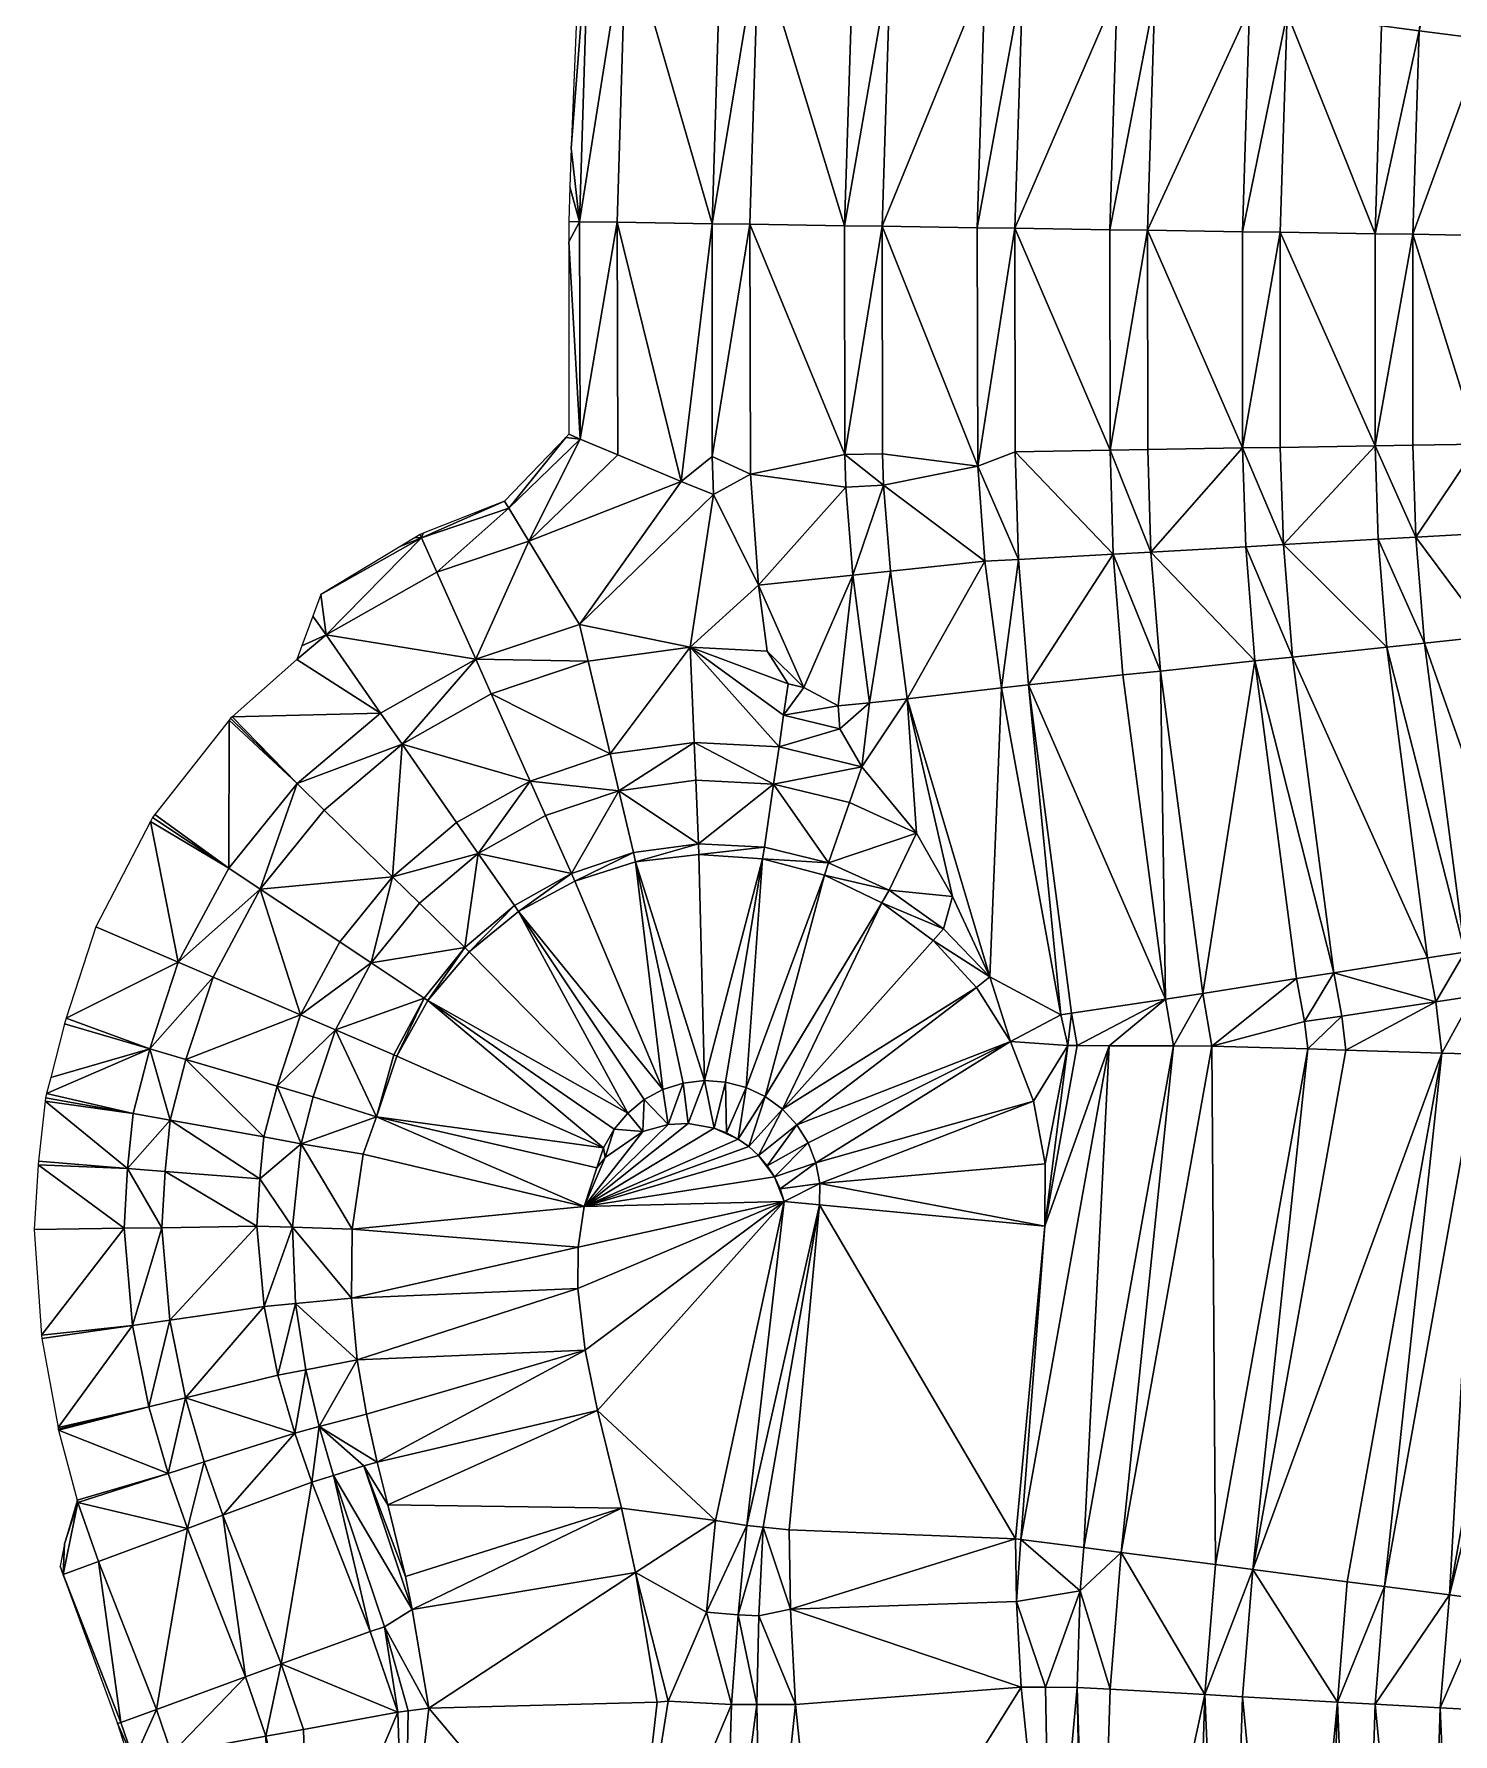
# Model space of a CAD drawing. Extents: x 4610 to 5639, y 3583 to 4765.
# Drawn here: x 4610 to 4798.1, y 4007.5 to 4233 of the extents above; entities that cross this region are included whole.
import ezdxf

# ---------------------------------------------------------------- set-up
doc = ezdxf.new("R2010")
doc.units = 0
doc.layers.add('TRAINING MODELS_UNDERGROUND METALS_SURFACE TOPO', color=7, linetype='Continuous', lineweight=25)

msp = doc.modelspace()

# ---------------------------------------------------------------- meshes
at = {"layer": 'TRAINING MODELS_UNDERGROUND METALS_SURFACE TOPO', "color": 4, "true_color": 0x00ffff, "transparency": 33554687}
mesh = msp.add_polyface(dxfattribs=at)
corners = [(4680.87, 4208.13, 436.68), (4680.87, 4205.46, 436.69), (4682.28, 4208.11, 435), (4681.02, 4212.75, 436.68), (4680.89, 4179.93, 436.79), (4682.39, 4179.3, 435), (4681.19, 4217.89, 436.67), (4683.52, 4247.93, 435), (4682.43, 4248.07, 436.31), (4687.28, 4208.04, 435), (4688.51, 4247.27, 435), (4687.39, 4177.19, 435), (4682.9, 4250.07, 436.31), (4683.83, 4254.21, 436.36), (4695.8, 4173.66, 425), (4699.87, 4207.86, 420), (4701.05, 4245.62, 420), (4699.89, 4176.98, 420), (4704.87, 4207.79, 420), (4706.03, 4244.97, 420), (4704.97, 4174.64, 420), (4717.48, 4177.26, 405), (4717.45, 4207.59, 405), (4718.57, 4243.32, 405), (4722.45, 4207.52, 405), (4723.55, 4242.66, 405), (4722.48, 4177.34, 405), (4732.65, 4303.4, 405), (4735.12, 4175.72, 390), (4736.09, 4241.01, 390), (4735.04, 4207.33, 390), (4737.44, 4301.94, 405), (4740.03, 4207.25, 390), (4741.07, 4240.36, 390), (4740.06, 4177.62, 390), (4749.5, 4298.24, 390), (4752.65, 4177.83, 375), (4753.61, 4238.71, 375), (4752.62, 4207.06, 375)]
mesh.append_faces([[corners[k] for k in face] for face in [(0, 1, 2, 0), (0, 2, 3, 0), (1, 4, 5, 1), (1, 5, 2, 1), (3, 2, 6, 3), (6, 2, 7, 6), (6, 7, 8, 6), (2, 5, 9, 2), (2, 10, 7, 2), (2, 9, 10, 2), (5, 11, 9, 5), (8, 7, 12, 8), (12, 7, 13, 12), (9, 11, 14, 9), (9, 15, 10, 9), (9, 14, 15, 9), (10, 15, 16, 10), (14, 17, 15, 14), (15, 17, 18, 15), (15, 19, 16, 15), (15, 18, 19, 15), (17, 20, 18, 17), (18, 20, 21, 18), (18, 22, 19, 18), (18, 21, 22, 18), (19, 22, 23, 19), (22, 21, 24, 22), (22, 25, 23, 22), (22, 24, 25, 22), (21, 26, 24, 21), (23, 25, 27, 23), (24, 26, 28, 24), (24, 29, 25, 24), (24, 28, 30, 24), (24, 30, 29, 24), (25, 29, 31, 25), (30, 28, 32, 30), (30, 33, 29, 30), (30, 32, 33, 30), (28, 34, 32, 28), (29, 33, 35, 29), (32, 34, 36, 32), (32, 37, 33, 32), (32, 36, 38, 32)]], dxfattribs={"color": 4})
mesh = msp.add_polyface(dxfattribs=at)
corners = [(4740.03, 4207.25, 390), (4752.62, 4207.06, 375), (4753.61, 4238.71, 375), (4741.07, 4240.36, 390), (4754.3, 4296.78, 390), (4752.65, 4177.83, 375), (4757.62, 4206.98, 375), (4758.6, 4238.05, 375), (4757.65, 4177.91, 375), (4766.36, 4293.09, 375), (4770.23, 4178.11, 360), (4771.14, 4236.4, 360), (4770.2, 4206.79, 360), (4771.15, 4291.62, 375), (4775.2, 4206.72, 360), (4776.12, 4235.75, 360), (4775.23, 4178.19, 360), (4783.21, 4287.93, 360), (4787.81, 4178.4, 345), (4787.79, 4206.52, 345), (4788.66, 4234.1, 345), (4800.07, 4282.77, 345), (4792.79, 4206.45, 345), (4793.64, 4233.44, 345), (4792.81, 4178.48, 345), (4801.47, 4178.62, 330), (4802.27, 4232.31, 330), (4801.45, 4206.31, 330), (4804.86, 4281.3, 345), (4806.44, 4206.24, 330), (4807.25, 4231.65, 330), (4806.47, 4178.71, 330), (4813.16, 4278.76, 330), (4815.1, 4206.1, 315), (4815.88, 4230.51, 315), (4815.13, 4178.85, 315), (4817.95, 4277.3, 330)]
mesh.append_faces([[corners[k] for k in face] for face in [(0, 1, 2, 0), (3, 2, 4, 3), (1, 5, 6, 1), (1, 7, 2, 1), (1, 6, 7, 1), (5, 8, 6, 5), (2, 7, 9, 2), (6, 8, 10, 6), (6, 11, 7, 6), (6, 10, 12, 6), (6, 12, 11, 6), (7, 11, 13, 7), (12, 10, 14, 12), (12, 15, 11, 12), (12, 14, 15, 12), (10, 16, 14, 10), (11, 15, 17, 11), (14, 16, 18, 14), (14, 19, 15, 14), (14, 18, 19, 14), (15, 19, 20, 15), (15, 20, 21, 15), (19, 18, 22, 19), (19, 23, 20, 19), (19, 22, 23, 19), (18, 24, 22, 18), (20, 23, 21, 20), (22, 24, 25, 22), (22, 26, 23, 22), (22, 25, 27, 22), (22, 27, 26, 22), (23, 28, 21, 23), (23, 26, 28, 23), (27, 25, 29, 27), (27, 30, 26, 27), (27, 29, 30, 27), (25, 31, 29, 25), (26, 32, 28, 26), (26, 30, 32, 26), (29, 31, 33, 29), (29, 34, 30, 29), (29, 33, 34, 29), (31, 35, 33, 31), (30, 36, 32, 30), (30, 34, 36, 30)]], dxfattribs={"color": 4})
mesh = msp.add_polyface(dxfattribs=at)
corners = [(4668.55, 4150.08, 420), (4683.47, 4149.84, 420), (4682.32, 4154.72, 420), (4668.88, 4124.33, 405), (4681.22, 4121.66, 395), (4677.79, 4129.36, 405), (4670.59, 4145.49, 420), (4675.74, 4133.94, 405), (4686.37, 4137.53, 405), (4672.35, 4171.05, 436.28), (4672.92, 4170.11, 435), (4680.49, 4179.51, 436.76), (4675.59, 4165.74, 435), (4682.39, 4179.3, 435), (4673.69, 4117.41, 395), (4674.22, 4116.64, 393.39), (4681.67, 4120.66, 393.11), (4695.8, 4173.66, 425), (4687.39, 4177.19, 435), (4687.52, 4132.64, 405), (4680.89, 4179.93, 436.79), (4689.45, 4124.44, 395), (4689.74, 4123.21, 392.82), (4696.96, 4151.7, 420), (4700.05, 4171.94, 420), (4697.5, 4139.07, 405), (4698.08, 4125.63, 395), (4697.72, 4134.05, 405), (4698.14, 4124.21, 392.54), (4699.89, 4176.98, 420), (4708.76, 4138.49, 405), (4706.04, 4159.91, 420), (4707.18, 4151.18, 420), (4709.98, 4146.83, 415), (4709.37, 4142.66, 410), (4708.03, 4133.52, 405), (4706.81, 4125.18, 395), (4706.58, 4123.61, 392.26), (4704.97, 4174.64, 420)]
mesh.append_faces([[corners[k] for k in face] for face in [(0, 1, 2, 0), (3, 4, 5, 3), (6, 7, 8, 6), (6, 8, 1, 6), (9, 10, 11, 9), (10, 12, 13, 10), (10, 13, 11, 10), (14, 15, 4, 14), (15, 16, 4, 15), (12, 2, 17, 12), (12, 18, 13, 12), (12, 17, 18, 12), (7, 5, 19, 7), (7, 19, 8, 7), (5, 4, 19, 5), (11, 13, 20, 11), (4, 16, 21, 4), (4, 21, 19, 4), (16, 22, 21, 16), (2, 1, 23, 2), (2, 24, 17, 2), (2, 23, 24, 2), (1, 8, 23, 1), (8, 19, 25, 8), (8, 25, 23, 8), (19, 21, 26, 19), (19, 27, 25, 19), (19, 26, 27, 19), (21, 22, 26, 21), (22, 28, 26, 22), (17, 24, 29, 17), (23, 25, 30, 23), (23, 31, 24, 23), (23, 32, 31, 23), (23, 33, 32, 23), (23, 30, 34, 23), (23, 34, 33, 23), (25, 27, 35, 25), (25, 35, 30, 25), (27, 26, 35, 27), (26, 28, 36, 26), (26, 36, 35, 26), (28, 37, 36, 28), (29, 24, 38, 29), (24, 31, 38, 24)]], dxfattribs={"color": 4})
mesh = msp.add_polyface(dxfattribs=at)
corners = [(4704.97, 4174.64, 420), (4706.04, 4159.91, 420), (4717.61, 4172.91, 405), (4717.48, 4177.26, 405), (4707.18, 4151.18, 420), (4712.04, 4146.33, 415), (4718.56, 4161.23, 405), (4709.98, 4146.83, 415), (4709.37, 4142.66, 410), (4716.59, 4143.91, 410), (4716.8, 4140.85, 410), (4720.76, 4144.32, 405), (4719.74, 4135.81, 405), (4722.61, 4173.19, 405), (4722.48, 4177.34, 405), (4723.53, 4161.76, 405), (4725.74, 4144.82, 405), (4735.12, 4175.72, 390), (4736.05, 4163.08, 390), (4738.24, 4146.3, 390), (4740.51, 4163.33, 390), (4740.06, 4177.62, 390), (4741.85, 4146.68, 390), (4753.08, 4164.03, 375), (4752.65, 4177.83, 375), (4754.37, 4148.01, 375), (4758.07, 4164.31, 375), (4757.65, 4177.91, 375), (4759.35, 4148.53, 375), (4770.23, 4178.11, 360), (4771.87, 4149.86, 360), (4770.65, 4165.02, 360), (4775.64, 4165.3, 360), (4775.23, 4178.19, 360), (4776.84, 4150.38, 360), (4787.81, 4178.4, 345)]
mesh.append_faces([[corners[k] for k in face] for face in [(0, 1, 2, 0), (0, 2, 3, 0), (1, 4, 5, 1), (1, 5, 6, 1), (1, 6, 2, 1), (4, 7, 5, 4), (8, 5, 7, 8), (8, 9, 5, 8), (8, 10, 9, 8), (5, 9, 6, 5), (9, 10, 11, 9), (9, 11, 6, 9), (10, 12, 11, 10), (3, 2, 13, 3), (3, 13, 14, 3), (2, 6, 13, 2), (6, 11, 15, 6), (6, 15, 13, 6), (11, 16, 15, 11), (14, 13, 17, 14), (13, 15, 18, 13), (13, 18, 17, 13), (15, 16, 18, 15), (16, 19, 18, 16), (17, 18, 20, 17), (17, 20, 21, 17), (18, 19, 20, 18), (19, 22, 20, 19), (21, 20, 23, 21), (21, 23, 24, 21), (20, 22, 23, 20), (22, 25, 23, 22), (24, 23, 26, 24), (24, 26, 27, 24), (23, 25, 28, 23), (23, 28, 26, 23), (27, 26, 29, 27), (26, 28, 30, 26), (26, 31, 29, 26), (26, 30, 31, 26), (29, 31, 32, 29), (29, 32, 33, 29), (31, 30, 34, 31), (31, 34, 32, 31), (33, 32, 35, 33)]], dxfattribs={"color": 4})
mesh = msp.add_polyface(dxfattribs=at)
corners = [(4775.64, 4165.3, 360), (4776.84, 4150.38, 360), (4789.36, 4151.71, 345), (4788.21, 4166, 345), (4787.81, 4178.4, 345), (4793.2, 4166.28, 345), (4792.81, 4178.48, 345), (4794.34, 4152.23, 345), (4801.47, 4178.62, 330), (4802.95, 4153.14, 330), (4801.85, 4166.77, 330), (4806.85, 4167.05, 330), (4806.47, 4178.71, 330), (4807.92, 4153.67, 330), (4815.5, 4167.54, 315), (4815.13, 4178.85, 315), (4816.54, 4154.58, 315), (4820.49, 4167.82, 315), (4820.13, 4178.93, 315), (4821.51, 4155.11, 315), (4826.7, 4115.52, 315), (4829.14, 4168.31, 300), (4828.79, 4179.08, 300), (4830.13, 4156.02, 300), (4834.13, 4168.59, 300), (4833.79, 4179.16, 300), (4835.1, 4156.54, 300), (4840.2, 4117.65, 300), (4842.78, 4169.08, 285), (4842.45, 4179.31, 285), (4843.72, 4157.46, 285), (4847.77, 4169.36, 285), (4847.45, 4179.39, 285), (4848.69, 4157.98, 285), (4853.69, 4119.78, 285), (4856.1, 4179.54, 270)]
mesh.append_faces([[corners[k] for k in face] for face in [(0, 1, 2, 0), (0, 3, 4, 0), (0, 2, 3, 0), (4, 3, 5, 4), (4, 5, 6, 4), (3, 2, 7, 3), (3, 7, 5, 3), (6, 5, 8, 6), (5, 7, 9, 5), (5, 10, 8, 5), (5, 9, 10, 5), (8, 10, 11, 8), (8, 11, 12, 8), (10, 9, 13, 10), (10, 13, 11, 10), (12, 11, 14, 12), (12, 14, 15, 12), (11, 13, 16, 11), (11, 16, 14, 11), (15, 14, 17, 15), (15, 17, 18, 15), (14, 16, 19, 14), (14, 19, 17, 14), (16, 20, 19, 16), (18, 17, 21, 18), (18, 21, 22, 18), (17, 19, 23, 17), (17, 23, 21, 17), (19, 20, 23, 19), (22, 21, 24, 22), (22, 24, 25, 22), (21, 23, 26, 21), (21, 26, 24, 21), (23, 27, 26, 23), (25, 24, 28, 25), (25, 28, 29, 25), (24, 26, 30, 24), (24, 30, 28, 24), (26, 27, 30, 26), (29, 28, 31, 29), (29, 31, 32, 29), (28, 30, 33, 28), (28, 33, 31, 28), (30, 34, 33, 30), (32, 31, 35, 32)]], dxfattribs={"color": 4})
mesh = msp.add_polyface(dxfattribs=at)
corners = [(4625.4, 4128.58, 434.4), (4635.78, 4122.37, 420), (4625.67, 4129.09, 434.41), (4629.1, 4109.9, 420), (4625.99, 4129.5, 434.42), (4635.83, 4142.02, 434.69), (4644.87, 4133.6, 420), (4639.97, 4119.6, 420), (4636.02, 4142.26, 434.69), (4636.23, 4142.45, 434.7), (4655.92, 4142.95, 420), (4644.82, 4150.04, 435), (4648.46, 4130.09, 420), (4657.5, 4121.25, 405), (4650.5, 4112.6, 405), (4648.7, 4153.32, 435), (4645.5, 4151.89, 435), (4658.79, 4138.83, 420), (4646.96, 4155.82, 435), (4648.02, 4158.68, 435), (4661.35, 4166.21, 435), (4658.61, 4165.07, 435.43), (4668.55, 4150.08, 420), (4663.4, 4161.62, 435), (4666.01, 4128.45, 405), (4661.09, 4117.73, 405), (4668.88, 4124.33, 405), (4660.53, 4166.26, 435.54), (4675.74, 4133.94, 405), (4670.59, 4145.49, 420), (4661.15, 4166.65, 435.58), (4661.55, 4166.81, 435.61), (4672.35, 4171.05, 436.28), (4672.92, 4170.11, 435), (4675.59, 4165.74, 435), (4683.47, 4149.84, 420), (4682.32, 4154.72, 420), (4673.69, 4117.41, 395), (4681.22, 4121.66, 395), (4677.79, 4129.36, 405)]
mesh.append_faces([[corners[k] for k in face] for face in [(0, 1, 2, 0), (0, 3, 1, 0), (2, 1, 4, 2), (4, 1, 5, 4), (1, 6, 5, 1), (1, 7, 6, 1), (5, 6, 8, 5), (8, 6, 9, 8), (9, 10, 11, 9), (9, 6, 10, 9), (7, 12, 6, 7), (7, 13, 12, 7), (7, 14, 13, 7), (11, 15, 16, 11), (11, 10, 15, 11), (6, 12, 17, 6), (6, 17, 10, 6), (16, 15, 18, 16), (18, 15, 19, 18), (19, 15, 20, 19), (19, 20, 21, 19), (12, 13, 17, 12), (15, 10, 22, 15), (15, 23, 20, 15), (15, 22, 23, 15), (10, 17, 22, 10), (13, 24, 17, 13), (13, 25, 26, 13), (13, 26, 24, 13), (21, 20, 27, 21), (17, 24, 28, 17), (17, 29, 22, 17), (17, 28, 29, 17), (27, 20, 30, 27), (30, 20, 31, 30), (20, 32, 31, 20), (20, 23, 33, 20), (20, 33, 32, 20), (23, 22, 34, 23), (23, 34, 33, 23), (24, 26, 28, 24), (22, 29, 35, 22), (22, 36, 34, 22), (26, 37, 38, 26), (26, 39, 28, 26)]], dxfattribs={"color": 4})
mesh = msp.add_polyface(dxfattribs=at)
corners = [(4776.84, 4150.38, 360), (4782.33, 4108.52, 360), (4794.76, 4110.48, 345), (4789.36, 4151.71, 345), (4778.44, 4102.03, 360), (4783.39, 4102.77, 360), (4795.84, 4104.65, 345), (4783.92, 4098.25, 360), (4799.7, 4111.26, 345), (4794.34, 4152.23, 345), (4808.26, 4112.61, 330), (4802.95, 4153.14, 330), (4796.63, 4097.86, 345), (4800.79, 4105.39, 345), (4809.36, 4106.68, 330), (4810.49, 4096.96, 330), (4813.2, 4113.39, 330), (4807.92, 4153.67, 330), (4816.54, 4154.58, 315), (4814.3, 4107.43, 330), (4822.87, 4108.72, 315), (4821.76, 4114.74, 315), (4815.59, 4096.39, 330), (4826.7, 4115.52, 315), (4824.4, 4095.52, 315), (4827.82, 4109.46, 315), (4835.26, 4116.87, 300), (4830.13, 4156.02, 300), (4829.38, 4096.05, 315), (4838.03, 4096.69, 300), (4836.39, 4110.75, 300), (4840.2, 4117.65, 300), (4841.33, 4111.5, 300), (4848.75, 4119, 285), (4843.72, 4157.46, 285), (4843.02, 4097.06, 300), (4851.66, 4097.7, 285), (4849.9, 4112.79, 285), (4853.69, 4119.78, 285)]
mesh.append_faces([[corners[k] for k in face] for face in [(0, 1, 2, 0), (0, 2, 3, 0), (4, 5, 1, 4), (1, 5, 6, 1), (1, 6, 2, 1), (5, 7, 6, 5), (3, 8, 9, 3), (3, 2, 8, 3), (9, 8, 10, 9), (9, 10, 11, 9), (2, 6, 8, 2), (6, 12, 13, 6), (6, 13, 8, 6), (8, 13, 10, 8), (13, 14, 10, 13), (13, 15, 14, 13), (11, 16, 17, 11), (11, 10, 16, 11), (17, 16, 18, 17), (10, 14, 16, 10), (14, 15, 19, 14), (14, 19, 16, 14), (16, 19, 20, 16), (16, 21, 18, 16), (16, 20, 21, 16), (19, 22, 20, 19), (18, 21, 23, 18), (21, 20, 23, 21), (20, 24, 25, 20), (20, 25, 23, 20), (23, 25, 26, 23), (23, 26, 27, 23), (25, 28, 29, 25), (25, 30, 26, 25), (25, 29, 30, 25), (27, 26, 31, 27), (26, 30, 31, 26), (30, 29, 32, 30), (30, 32, 31, 30), (31, 32, 33, 31), (31, 33, 34, 31), (32, 35, 36, 32), (32, 37, 33, 32), (32, 36, 37, 32), (34, 33, 38, 34)]], dxfattribs={"color": 4})
mesh = msp.add_polyface(dxfattribs=at)
corners = [(4706.58, 4123.61, 392.26), (4715.34, 4123.1, 395), (4706.81, 4125.18, 395), (4714.77, 4121.45, 391.98), (4708.03, 4133.52, 405), (4706.94, 4092.08, 391.69), (4722.4, 4117.79, 391.69), (4719.74, 4135.81, 405), (4708.76, 4138.49, 405), (4718.1, 4131.07, 405), (4716.8, 4140.85, 410), (4709.37, 4142.66, 410), (4709.21, 4090.4, 391.41), (4729.21, 4112.77, 391.41), (4723.35, 4119.45, 395), (4726.98, 4127.02, 405), (4725.74, 4144.82, 405), (4720.76, 4144.32, 405), (4730.56, 4114.34, 395), (4731.77, 4118.63, 400), (4736.71, 4107.95, 395), (4738.24, 4146.3, 390), (4734.96, 4106.56, 391.13), (4739.44, 4099.38, 390.85), (4746.14, 4102.94, 390), (4741.85, 4146.68, 390), (4747.56, 4103.15, 390), (4760.01, 4105.03, 375), (4754.37, 4148.01, 375), (4748.29, 4098.86, 390), (4759.35, 4148.53, 375), (4764.95, 4105.78, 375), (4771.87, 4149.86, 360), (4761.07, 4098.81, 375), (4766.15, 4098.79, 375), (4777.39, 4107.74, 360), (4782.33, 4108.52, 360), (4776.84, 4150.38, 360), (4778.44, 4102.03, 360)]
mesh.append_faces([[corners[k] for k in face] for face in [(0, 1, 2, 0), (0, 3, 1, 0), (2, 1, 4, 2), (5, 6, 3, 5), (4, 7, 8, 4), (4, 1, 9, 4), (4, 9, 7, 4), (8, 10, 11, 8), (8, 7, 10, 8), (12, 13, 6, 12), (3, 14, 1, 3), (3, 6, 14, 3), (1, 15, 9, 1), (1, 14, 15, 1), (9, 15, 7, 9), (7, 16, 17, 7), (7, 15, 16, 7), (6, 18, 14, 6), (6, 13, 18, 6), (14, 19, 15, 14), (14, 18, 19, 14), (16, 15, 19, 16), (16, 19, 20, 16), (16, 20, 21, 16), (13, 20, 18, 13), (13, 22, 20, 13), (18, 20, 19, 18), (22, 23, 20, 22), (20, 24, 21, 20), (20, 23, 24, 20), (21, 24, 25, 21), (25, 24, 26, 25), (25, 26, 27, 25), (25, 27, 28, 25), (26, 29, 27, 26), (28, 27, 30, 28), (30, 27, 31, 30), (30, 31, 32, 30), (27, 33, 31, 27), (31, 34, 35, 31), (31, 35, 32, 31), (32, 36, 37, 32), (32, 35, 36, 32), (35, 38, 36, 35)]], dxfattribs={"color": 4})
mesh = msp.add_polyface(dxfattribs=at)
corners = [(4610.56, 4083.51, 434.09), (4622.35, 4082.57, 420), (4611.44, 4091.46, 434.02), (4623.11, 4089.85, 420), (4611.5, 4091.93, 434.02), (4611.64, 4092.5, 434.01), (4625.32, 4098.43, 420), (4612.19, 4094.62, 434.01), (4614.01, 4101.75, 434.04), (4614.24, 4102.48, 434.05), (4629.1, 4109.9, 420), (4618.15, 4114.59, 434.14), (4625.4, 4128.58, 434.4), (4628.04, 4088.96, 420), (4627.34, 4082.17, 420), (4630.12, 4097.02, 420), (4633.71, 4107.92, 420), (4640.46, 4086.73, 405), (4639.89, 4081.17, 405), (4639.97, 4119.6, 420), (4635.78, 4122.37, 420), (4645.32, 4102.94, 405), (4642.2, 4093.47, 405), (4650.5, 4112.6, 405), (4645.4, 4085.84, 405), (4649.94, 4100.96, 405), (4647, 4092.06, 405), (4654.68, 4109.82, 405), (4655.39, 4089.42, 394.52), (4653.63, 4084.44, 395.06), (4661.71, 4105.16, 395), (4657.66, 4097.62, 395), (4657.5, 4121.25, 405), (4661.09, 4117.73, 405), (4667.11, 4111.84, 395), (4658.07, 4097.45, 394.24)]
mesh.append_faces([[corners[k] for k in face] for face in [(0, 1, 2, 0), (2, 3, 4, 2), (2, 1, 3, 2), (4, 3, 5, 4), (5, 6, 7, 5), (5, 3, 6, 5), (7, 6, 8, 7), (8, 6, 9, 8), (9, 10, 11, 9), (9, 6, 10, 9), (11, 10, 12, 11), (1, 13, 3, 1), (1, 14, 13, 1), (3, 13, 6, 3), (6, 13, 15, 6), (6, 16, 10, 6), (6, 15, 16, 6), (13, 17, 15, 13), (13, 18, 17, 13), (10, 16, 19, 10), (10, 19, 20, 10), (15, 21, 16, 15), (15, 17, 22, 15), (15, 22, 21, 15), (16, 21, 19, 16), (19, 21, 23, 19), (17, 24, 22, 17), (22, 25, 21, 22), (22, 24, 26, 22), (22, 26, 25, 22), (21, 25, 27, 21), (21, 27, 23, 21), (24, 28, 26, 24), (24, 29, 28, 24), (26, 28, 25, 26), (25, 30, 27, 25), (25, 28, 31, 25), (25, 31, 30, 25), (23, 27, 32, 23), (27, 33, 32, 27), (27, 34, 33, 27), (27, 30, 34, 27), (28, 35, 31, 28), (31, 35, 30, 31)]], dxfattribs={"color": 4})
mesh = msp.add_polyface(dxfattribs=at)
corners = [(4655.39, 4089.42, 394.52), (4685.5, 4085.3, 394.24), (4658.07, 4097.45, 394.24), (4682.93, 4077.5, 395.06), (4684.6, 4082.62, 394.52), (4662.21, 4104.83, 393.95), (4661.71, 4105.16, 395), (4661.09, 4117.73, 405), (4667.11, 4111.84, 395), (4668.88, 4124.33, 405), (4667.66, 4111.3, 393.67), (4688.7, 4089.91, 393.67), (4686.88, 4087.76, 393.95), (4673.69, 4117.41, 395), (4674.22, 4116.64, 393.39), (4693.37, 4093.03, 393.11), (4681.67, 4120.66, 393.11), (4690.88, 4091.69, 393.39), (4689.74, 4123.21, 392.82), (4685.7, 4083.99, 394.58), (4690.7, 4087.47, 394.77), (4696.06, 4093.88, 392.82), (4698.86, 4094.21, 392.54), (4698.14, 4124.21, 392.54), (4694.07, 4088.39, 394.87), (4696.69, 4088.53, 394.93), (4700.14, 4087.92, 395), (4706.58, 4123.61, 392.26), (4701.67, 4094.02, 392.26), (4701.78, 4087.29, 395.02), (4703.33, 4086.46, 395.04), (4704.4, 4093.29, 391.98), (4706.94, 4092.08, 391.69), (4704.76, 4085.45, 395.05), (4714.77, 4121.45, 391.98), (4706.05, 4084.26, 395.05), (4709.21, 4090.4, 391.41)]
mesh.append_faces([[corners[k] for k in face] for face in [(0, 1, 2, 0), (0, 3, 4, 0), (0, 4, 1, 0), (2, 5, 6, 2), (2, 1, 5, 2), (7, 8, 9, 7), (6, 5, 8, 6), (5, 10, 8, 5), (5, 11, 10, 5), (5, 1, 12, 5), (5, 12, 11, 5), (8, 10, 13, 8), (8, 13, 9, 8), (10, 14, 13, 10), (10, 11, 14, 10), (14, 15, 16, 14), (14, 11, 17, 14), (14, 17, 15, 14), (16, 15, 18, 16), (1, 19, 12, 1), (19, 20, 12, 19), (12, 20, 11, 12), (11, 20, 17, 11), (18, 15, 21, 18), (18, 21, 22, 18), (18, 22, 23, 18), (20, 24, 17, 20), (17, 24, 15, 17), (15, 24, 21, 15), (24, 25, 21, 24), (21, 25, 22, 21), (25, 26, 22, 25), (23, 22, 27, 23), (22, 26, 28, 22), (22, 28, 27, 22), (26, 29, 28, 26), (26, 30, 29, 26), (28, 29, 31, 28), (28, 31, 27, 28), (29, 30, 31, 29), (30, 32, 31, 30), (30, 33, 32, 30), (31, 34, 27, 31), (33, 35, 36, 33), (33, 36, 32, 33)]], dxfattribs={"color": 4})
mesh = msp.add_polyface(dxfattribs=at)
corners = [(4704.4, 4093.29, 391.98), (4706.94, 4092.08, 391.69), (4714.77, 4121.45, 391.98), (4704.47, 4035.2, 390), (4714.14, 4077.72, 390), (4709.45, 4078.19, 395), (4706.05, 4084.26, 395.05), (4707.18, 4082.91, 395.05), (4711.13, 4088.33, 391.13), (4709.21, 4090.4, 391.41), (4706.64, 4034.96, 390), (4710.11, 4034.61, 385.83), (4722.4, 4117.79, 391.69), (4708.14, 4081.44, 395.04), (4712.62, 4085.94, 390.85), (4708.9, 4079.86, 395.02), (4713.64, 4083.31, 390.56), (4714.16, 4080.54, 390.28), (4734.96, 4106.56, 391.13), (4729.21, 4112.77, 391.41), (4740.13, 4033.44, 385.83), (4739.44, 4099.38, 390.85), (4742.51, 4091.49, 390.56), (4744.01, 4074.92, 390), (4744.04, 4083.17, 390.28), (4747.06, 4098.87, 390), (4746.14, 4102.94, 390), (4740.83, 4033.35, 385), (4752.55, 4098.84, 385), (4749.16, 4032.27, 375), (4748.29, 4098.86, 390), (4747.56, 4103.15, 390), (4760.01, 4105.03, 375), (4761.07, 4098.81, 375), (4754.12, 4031.63, 375), (4766.15, 4098.79, 375), (4766.62, 4030.01, 360), (4764.95, 4105.78, 375), (4778.86, 4098.4, 360)]
mesh.append_faces([[corners[k] for k in face] for face in [(0, 1, 2, 0), (3, 4, 5, 3), (6, 7, 8, 6), (6, 8, 9, 6), (10, 11, 4, 10), (1, 9, 12, 1), (7, 13, 14, 7), (7, 14, 8, 7), (13, 5, 15, 13), (13, 15, 16, 13), (13, 16, 14, 13), (15, 5, 17, 15), (15, 17, 16, 15), (9, 8, 18, 9), (9, 18, 19, 9), (5, 4, 17, 5), (11, 20, 4, 11), (8, 14, 21, 8), (8, 21, 18, 8), (14, 16, 21, 14), (16, 17, 22, 16), (16, 22, 21, 16), (4, 23, 17, 4), (4, 20, 23, 4), (17, 24, 22, 17), (17, 23, 24, 17), (21, 22, 25, 21), (21, 25, 26, 21), (27, 28, 23, 27), (27, 29, 28, 27), (22, 24, 25, 22), (23, 25, 24, 23), (23, 30, 25, 23), (23, 28, 30, 23), (26, 25, 31, 26), (25, 30, 31, 25), (30, 28, 32, 30), (29, 33, 28, 29), (29, 34, 33, 29), (28, 33, 32, 28), (34, 35, 33, 34), (34, 36, 35, 34), (33, 35, 37, 33), (35, 36, 38, 35)]], dxfattribs={"color": 4})
mesh = msp.add_polyface(dxfattribs=at)
corners = [(4766.15, 4098.79, 375), (4778.44, 4102.03, 360), (4777.39, 4107.74, 360), (4778.86, 4098.4, 360), (4766.62, 4030.01, 360), (4771.59, 4029.37, 360), (4783.92, 4098.25, 360), (4796.63, 4097.86, 345), (4784.08, 4027.75, 345), (4783.39, 4102.77, 360), (4795.84, 4104.65, 345), (4789.05, 4027.11, 345), (4801.69, 4097.7, 345), (4800.79, 4105.39, 345), (4797.65, 4025.99, 330), (4810.1, 4095.85, 330), (4814.95, 4094.57, 330), (4810.49, 4096.96, 330), (4815.59, 4096.39, 330), (4814.3, 4107.43, 330), (4811.21, 4024.24, 315), (4823.36, 4092.37, 315), (4828.21, 4091.09, 315), (4824.4, 4095.52, 315), (4822.87, 4108.72, 315), (4816.18, 4023.6, 315), (4836.61, 4088.88, 300), (4829.38, 4096.05, 315), (4827.82, 4109.46, 315), (4829.43, 4094.57, 315), (4824.77, 4022.49, 300), (4841.46, 4087.61, 300), (4838.03, 4096.69, 300), (4838.14, 4093.23, 300), (4843.02, 4097.06, 300), (4841.33, 4111.5, 300), (4843.16, 4092.45, 300), (4838.34, 4020.74, 285), (4849.86, 4085.4, 285), (4854.72, 4084.12, 285), (4851.87, 4091.11, 285), (4851.66, 4097.7, 285)]
mesh.append_faces([[corners[k] for k in face] for face in [(0, 1, 2, 0), (0, 3, 1, 0), (4, 5, 3, 4), (5, 6, 3, 5), (5, 7, 6, 5), (5, 8, 7, 5), (1, 3, 9, 1), (3, 6, 9, 3), (6, 7, 10, 6), (8, 11, 7, 8), (11, 12, 7, 11), (7, 12, 13, 7), (14, 15, 12, 14), (14, 16, 15, 14), (13, 12, 17, 13), (12, 15, 17, 12), (15, 16, 17, 15), (17, 18, 19, 17), (17, 16, 18, 17), (20, 21, 16, 20), (20, 22, 21, 20), (16, 21, 18, 16), (18, 23, 24, 18), (18, 21, 23, 18), (25, 26, 22, 25), (21, 22, 23, 21), (23, 27, 28, 23), (23, 22, 29, 23), (23, 29, 27, 23), (30, 31, 26, 30), (22, 26, 29, 22), (27, 29, 32, 27), (29, 26, 33, 29), (29, 33, 32, 29), (26, 31, 33, 26), (32, 33, 34, 32), (32, 34, 35, 32), (33, 31, 36, 33), (33, 36, 34, 33), (37, 38, 31, 37), (37, 39, 38, 37), (31, 40, 36, 31), (31, 38, 40, 31), (34, 36, 41, 34), (36, 40, 41, 36)]], dxfattribs={"color": 4})
mesh = msp.add_polyface(dxfattribs=at)
corners = [(4785.6, 3942.41, 345), (4794.29, 3943.26, 330), (4787.79, 4011.5, 345), (4797.65, 4025.99, 330), (4789.05, 4027.11, 345), (4796.44, 4011.02, 330), (4801.69, 4097.7, 345), (4799.31, 3943.75, 330), (4802.61, 4025.35, 330), (4801.43, 4010.74, 330), (4814.95, 4094.57, 330), (4808, 3944.6, 315), (4811.21, 4024.24, 315), (4810.08, 4010.25, 315), (4813.02, 3945.09, 315), (4816.18, 4023.6, 315), (4815.07, 4009.97, 315), (4828.21, 4091.09, 315), (4821.71, 3945.94, 300), (4824.77, 4022.49, 300), (4823.72, 4009.49, 300), (4836.61, 4088.88, 300), (4826.73, 3946.43, 300), (4829.74, 4021.85, 300), (4828.72, 4009.21, 300), (4841.46, 4087.61, 300), (4835.42, 3947.28, 285), (4838.34, 4020.74, 285), (4837.37, 4008.72, 285), (4840.44, 3947.77, 285), (4843.3, 4020.1, 285), (4842.36, 4008.44, 285), (4854.72, 4084.12, 285), (4849.13, 3948.62, 270), (4851.9, 4018.99, 270), (4851.01, 4007.95, 270)]
mesh.append_faces([[corners[k] for k in face] for face in [(0, 1, 2, 0), (2, 3, 4, 2), (2, 1, 5, 2), (2, 5, 3, 2), (4, 3, 6, 4), (1, 7, 5, 1), (5, 8, 3, 5), (5, 7, 9, 5), (5, 9, 8, 5), (3, 8, 10, 3), (7, 11, 9, 7), (9, 12, 8, 9), (9, 11, 13, 9), (9, 13, 12, 9), (8, 12, 10, 8), (11, 14, 13, 11), (13, 15, 12, 13), (13, 14, 16, 13), (13, 16, 15, 13), (12, 15, 17, 12), (14, 18, 16, 14), (16, 19, 15, 16), (16, 18, 20, 16), (16, 20, 19, 16), (15, 19, 21, 15), (18, 22, 20, 18), (20, 23, 19, 20), (20, 22, 24, 20), (20, 24, 23, 20), (19, 23, 25, 19), (22, 26, 24, 22), (24, 27, 23, 24), (24, 26, 28, 24), (24, 28, 27, 24), (23, 27, 25, 23), (26, 29, 28, 26), (28, 30, 27, 28), (28, 29, 31, 28), (28, 31, 30, 28), (27, 30, 32, 27), (29, 33, 31, 29), (31, 34, 30, 31), (31, 33, 35, 31), (31, 35, 34, 31), (30, 34, 32, 30)]], dxfattribs={"color": 4})
mesh = msp.add_polyface(dxfattribs=at)
corners = [(4609.97, 4074.44, 434.19), (4621.9, 4074.63, 420), (4610.53, 4083.03, 434.1), (4610.98, 4060.46, 434.45), (4622.35, 4082.57, 420), (4610.56, 4083.51, 434.09), (4611.01, 4059.99, 434.46), (4623.04, 4061.72, 420), (4613.16, 4048.19, 434.73), (4613.19, 4048, 434.74), (4625.21, 4050.95, 420), (4613.23, 4047.85, 434.74), (4615.7, 4038.54, 435), (4627.77, 4042.1, 420), (4615.78, 4038.27, 435), (4630.32, 4034.82, 420), (4626.92, 4074.7, 420), (4627.34, 4082.17, 420), (4627.99, 4062.44, 420), (4630.07, 4052.14, 420), (4639.53, 4074.9, 405), (4639.89, 4081.17, 405), (4628.04, 4088.96, 420), (4632.54, 4043.63, 420), (4640.47, 4064.24, 405), (4644.53, 4047.46, 405), (4642.31, 4055.14, 405), (4635.01, 4036.55, 420), (4646.82, 4040.93, 405), (4644.25, 4074.75, 405), (4645.4, 4085.84, 405), (4640.46, 4086.73, 405), (4644.65, 4064.64, 405), (4645.99, 4055.86, 405), (4647.78, 4048.32, 405)]
mesh.append_faces([[corners[k] for k in face] for face in [(0, 1, 2, 0), (0, 3, 1, 0), (2, 4, 5, 2), (2, 1, 4, 2), (3, 6, 7, 3), (3, 7, 1, 3), (6, 8, 7, 6), (8, 9, 10, 8), (8, 10, 7, 8), (9, 11, 10, 9), (11, 12, 13, 11), (11, 13, 10, 11), (12, 14, 13, 12), (14, 15, 13, 14), (1, 16, 4, 1), (1, 7, 16, 1), (4, 16, 17, 4), (7, 10, 18, 7), (7, 18, 16, 7), (10, 13, 19, 10), (10, 19, 18, 10), (16, 20, 17, 16), (16, 18, 20, 16), (17, 21, 22, 17), (17, 20, 21, 17), (13, 23, 19, 13), (13, 15, 23, 13), (18, 19, 24, 18), (18, 24, 20, 18), (19, 23, 25, 19), (19, 26, 24, 19), (19, 25, 26, 19), (23, 27, 25, 23), (27, 28, 25, 27), (20, 29, 21, 20), (20, 24, 29, 20), (21, 30, 31, 21), (21, 29, 30, 21), (24, 26, 32, 24), (24, 32, 29, 24), (26, 25, 33, 26), (26, 33, 32, 26), (25, 34, 33, 25), (25, 28, 34, 25)]], dxfattribs={"color": 4})
mesh = msp.add_polyface(dxfattribs=at)
corners = [(4644.25, 4074.75, 405), (4644.65, 4064.64, 405), (4652.05, 4065.34, 396.15), (4652.14, 4074.5, 395.6), (4645.4, 4085.84, 405), (4645.99, 4055.86, 405), (4652.83, 4057.18, 396.7), (4653.63, 4084.44, 395.06), (4647.78, 4048.32, 405), (4646.82, 4040.93, 405), (4649.7, 4041.84, 405), (4653.7, 4043.1, 400), (4654.07, 4049.98, 397.25), (4655.48, 4043.62, 397.79), (4682.12, 4072.11, 395.6), (4682.07, 4066.62, 396.15), (4682.93, 4077.5, 395.06), (4683.05, 4058.46, 396.98), (4655.39, 4089.42, 394.52), (4656.88, 4037.94, 398.33), (4684.69, 4050.45, 397.79), (4687.89, 4037.51, 399.13), (4709.45, 4078.19, 395), (4685.7, 4083.99, 394.58), (4684.6, 4082.62, 394.52), (4690.7, 4087.47, 394.77), (4694.07, 4088.39, 394.87), (4696.69, 4088.53, 394.93), (4700.14, 4087.92, 395), (4703.33, 4086.46, 395.04), (4704.76, 4085.45, 395.05), (4706.05, 4084.26, 395.05), (4708.14, 4081.44, 395.04), (4685.5, 4085.3, 394.24), (4700.32, 4035.87, 395), (4704.47, 4035.2, 390), (4706.64, 4034.96, 390), (4714.14, 4077.72, 390), (4707.18, 4082.91, 395.05)]
mesh.append_faces([[corners[k] for k in face] for face in [(0, 1, 2, 0), (0, 3, 4, 0), (0, 2, 3, 0), (1, 5, 6, 1), (1, 6, 2, 1), (4, 3, 7, 4), (5, 8, 6, 5), (9, 10, 8, 9), (8, 10, 11, 8), (8, 12, 6, 8), (8, 11, 13, 8), (8, 13, 12, 8), (2, 14, 3, 2), (2, 6, 15, 2), (2, 15, 14, 2), (3, 16, 7, 3), (3, 14, 16, 3), (6, 12, 17, 6), (6, 17, 15, 6), (7, 16, 18, 7), (11, 19, 13, 11), (12, 13, 17, 12), (13, 19, 20, 13), (13, 20, 17, 13), (19, 21, 20, 19), (15, 22, 14, 15), (15, 17, 22, 15), (14, 22, 16, 14), (16, 23, 24, 16), (16, 25, 23, 16), (16, 26, 25, 16), (16, 27, 26, 16), (16, 28, 27, 16), (16, 29, 28, 16), (16, 30, 29, 16), (16, 31, 30, 16), (16, 32, 31, 16), (16, 22, 32, 16), (17, 20, 22, 17), (24, 23, 33, 24), (20, 21, 34, 20), (20, 34, 22, 20), (34, 35, 22, 34), (35, 36, 37, 35), (31, 32, 38, 31)]], dxfattribs={"color": 4})
mesh = msp.add_polyface(dxfattribs=at)
corners = [(4706.1, 4023.24, 390), (4710.94, 4011.44, 383.86), (4710.28, 4024.09, 385), (4706.62, 3970.32, 390), (4707.59, 3935.06, 390), (4714.96, 3972.27, 380), (4706.64, 4034.96, 390), (4710.11, 4034.61, 385.83), (4740.13, 4033.44, 385.83), (4740.86, 4013.77, 383.86), (4740.26, 4025.11, 385), (4744.8, 3975.33, 380), (4748.03, 3943.77, 376.83), (4740.83, 4033.35, 385), (4744.01, 4074.92, 390), (4748.7, 4026.53, 375), (4744.1, 4013.75, 380), (4749.16, 4032.27, 375), (4748.3, 4013.72, 375), (4749.56, 3943.99, 375), (4752.66, 4013.48, 375), (4750.46, 3944.08, 375), (4754.12, 4031.63, 375), (4765.23, 4012.77, 360), (4763.09, 3945.32, 360), (4766.62, 4030.01, 360), (4768.11, 3945.81, 360), (4771.59, 4029.37, 360), (4770.23, 4012.49, 360), (4776.53, 3946.63, 350), (4782.8, 4011.78, 345), (4784.08, 4027.75, 345), (4780.58, 3941.92, 345), (4785.6, 3942.41, 345), (4789.05, 4027.11, 345), (4787.79, 4011.5, 345)]
mesh.append_faces([[corners[k] for k in face] for face in [(0, 1, 2, 0), (3, 4, 5, 3), (3, 5, 1, 3), (6, 2, 7, 6), (7, 2, 8, 7), (2, 1, 9, 2), (2, 10, 8, 2), (2, 9, 10, 2), (1, 5, 9, 1), (5, 11, 9, 5), (5, 12, 11, 5), (8, 10, 13, 8), (8, 13, 14, 8), (10, 15, 13, 10), (10, 9, 16, 10), (10, 16, 15, 10), (13, 15, 17, 13), (9, 11, 16, 9), (16, 11, 18, 16), (16, 18, 15, 16), (11, 12, 19, 11), (11, 19, 18, 11), (18, 20, 15, 18), (18, 19, 21, 18), (18, 21, 20, 18), (15, 22, 17, 15), (15, 20, 22, 15), (21, 23, 20, 21), (21, 24, 23, 21), (20, 23, 22, 20), (22, 23, 25, 22), (24, 26, 23, 24), (23, 27, 25, 23), (23, 26, 28, 23), (23, 28, 27, 23), (26, 29, 28, 26), (28, 30, 27, 28), (28, 29, 30, 28), (27, 30, 31, 27), (29, 32, 30, 29), (32, 33, 30, 32), (30, 34, 31, 30), (30, 33, 35, 30), (30, 35, 34, 30)]], dxfattribs={"color": 4})
mesh = msp.add_polyface(dxfattribs=at)
corners = [(4613.44, 4029.82, 435), (4613.81, 4028.71, 435.03), (4613.83, 4028.71, 435), (4614.01, 4032.77, 435), (4613.81, 4028.7, 435.03), (4613.83, 4028.66, 435.03), (4621.5, 4009.09, 435), (4621.04, 4008.92, 435.58), (4615.78, 4038.27, 435), (4618.52, 4030.44, 435), (4615.61, 4038.21, 435), (4615.7, 4038.54, 435), (4630.32, 4034.82, 420), (4626.2, 4010.8, 435), (4623.21, 4004.06, 435), (4622.57, 4004.1, 435.71), (4622.62, 4003.96, 435.71), (4622.64, 4003.03, 435.72), (4623.12, 3982.62, 435.94), (4623.91, 3982.62, 435), (4622.8, 3974.17, 436.01), (4622.98, 3979.06, 435.97), (4628.91, 3982.62, 435), (4628.19, 4004.97, 435), (4627.19, 3928.73, 435), (4638.03, 4015.12, 420), (4641.51, 3982.63, 420), (4640.7, 4007.25, 420), (4639.82, 3929.68, 420), (4635.01, 4036.55, 420), (4632.54, 4043.63, 420), (4642.72, 4016.84, 420), (4646.82, 4040.93, 405), (4646.51, 3982.63, 420), (4645.68, 4008.16, 420), (4644.83, 3930.06, 420), (4658.2, 4010.43, 405), (4654.55, 4021.16, 405)]
mesh.append_faces([[corners[k] for k in face] for face in [(0, 1, 2, 0), (0, 2, 3, 0), (1, 4, 2, 1), (4, 5, 2, 4), (5, 6, 2, 5), (5, 7, 6, 5), (2, 8, 3, 2), (2, 9, 8, 2), (2, 6, 9, 2), (3, 8, 10, 3), (10, 8, 11, 10), (8, 9, 12, 8), (9, 6, 13, 9), (9, 13, 12, 9), (7, 14, 6, 7), (7, 15, 14, 7), (6, 14, 13, 6), (15, 16, 14, 15), (16, 17, 14, 16), (17, 18, 19, 17), (17, 19, 14, 17), (20, 19, 21, 20), (21, 19, 18, 21), (14, 19, 22, 14), (14, 23, 13, 14), (14, 22, 23, 14), (19, 24, 22, 19), (13, 23, 25, 13), (13, 25, 12, 13), (23, 22, 26, 23), (23, 27, 25, 23), (23, 26, 27, 23), (22, 28, 26, 22), (12, 29, 30, 12), (12, 25, 29, 12), (29, 25, 31, 29), (29, 31, 32, 29), (25, 27, 31, 25), (27, 26, 33, 27), (27, 34, 31, 27), (27, 33, 34, 27), (26, 35, 33, 26), (31, 34, 36, 31), (31, 37, 32, 31)]], dxfattribs={"color": 4})
mesh = msp.add_polyface(dxfattribs=at)
corners = [(4642.72, 4016.84, 420), (4658.2, 4010.43, 405), (4654.55, 4021.16, 405), (4645.68, 4008.16, 420), (4646.51, 3982.63, 420), (4659.08, 3982.68, 405), (4646.82, 4040.93, 405), (4649.7, 4041.84, 405), (4660.12, 4024.05, 399.96), (4653.7, 4043.1, 400), (4656.43, 4021.74, 405), (4659.21, 4028.44, 399.39), (4656.88, 4037.94, 398.33), (4659.59, 4010.62, 405), (4662.31, 4010.96, 401.75), (4687.89, 4037.51, 399.13), (4688.9, 3979.41, 405), (4683.65, 3931.44, 409.83), (4689.71, 4028.96, 400), (4692.6, 4011.75, 401.75), (4700.32, 4035.87, 395), (4694.07, 4011.91, 400), (4702.45, 4011.47, 390), (4701.46, 3978.29, 390), (4702.61, 3934.26, 390), (4699.16, 4023.69, 395), (4704.47, 4035.2, 390), (4703.34, 4023.34, 390), (4705.8, 4011.46, 390), (4706.62, 3970.32, 390), (4707.59, 3935.06, 390), (4706.64, 4034.96, 390), (4706.1, 4023.24, 390), (4710.94, 4011.44, 383.86), (4710.28, 4024.09, 385)]
mesh.append_faces([[corners[k] for k in face] for face in [(0, 1, 2, 0), (3, 4, 1, 3), (4, 5, 1, 4), (6, 2, 7, 6), (7, 8, 9, 7), (7, 2, 10, 7), (7, 10, 8, 7), (9, 11, 12, 9), (9, 8, 11, 9), (2, 1, 10, 2), (10, 1, 13, 10), (10, 13, 14, 10), (10, 14, 8, 10), (12, 11, 15, 12), (1, 5, 13, 1), (5, 14, 13, 5), (5, 16, 14, 5), (5, 17, 16, 5), (11, 8, 15, 11), (8, 14, 18, 8), (8, 18, 15, 8), (14, 16, 19, 14), (14, 19, 18, 14), (15, 18, 20, 15), (16, 21, 19, 16), (16, 22, 21, 16), (16, 23, 22, 16), (16, 24, 23, 16), (18, 19, 21, 18), (18, 21, 25, 18), (18, 25, 20, 18), (21, 22, 25, 21), (25, 26, 20, 25), (25, 22, 27, 25), (25, 27, 26, 25), (23, 28, 22, 23), (23, 29, 28, 23), (23, 30, 29, 23), (22, 28, 27, 22), (27, 31, 26, 27), (27, 28, 32, 27), (27, 32, 31, 27), (28, 33, 32, 28), (28, 29, 33, 28), (32, 34, 31, 32)]], dxfattribs={"color": 4})

doc.saveas('drawing.dxf')
